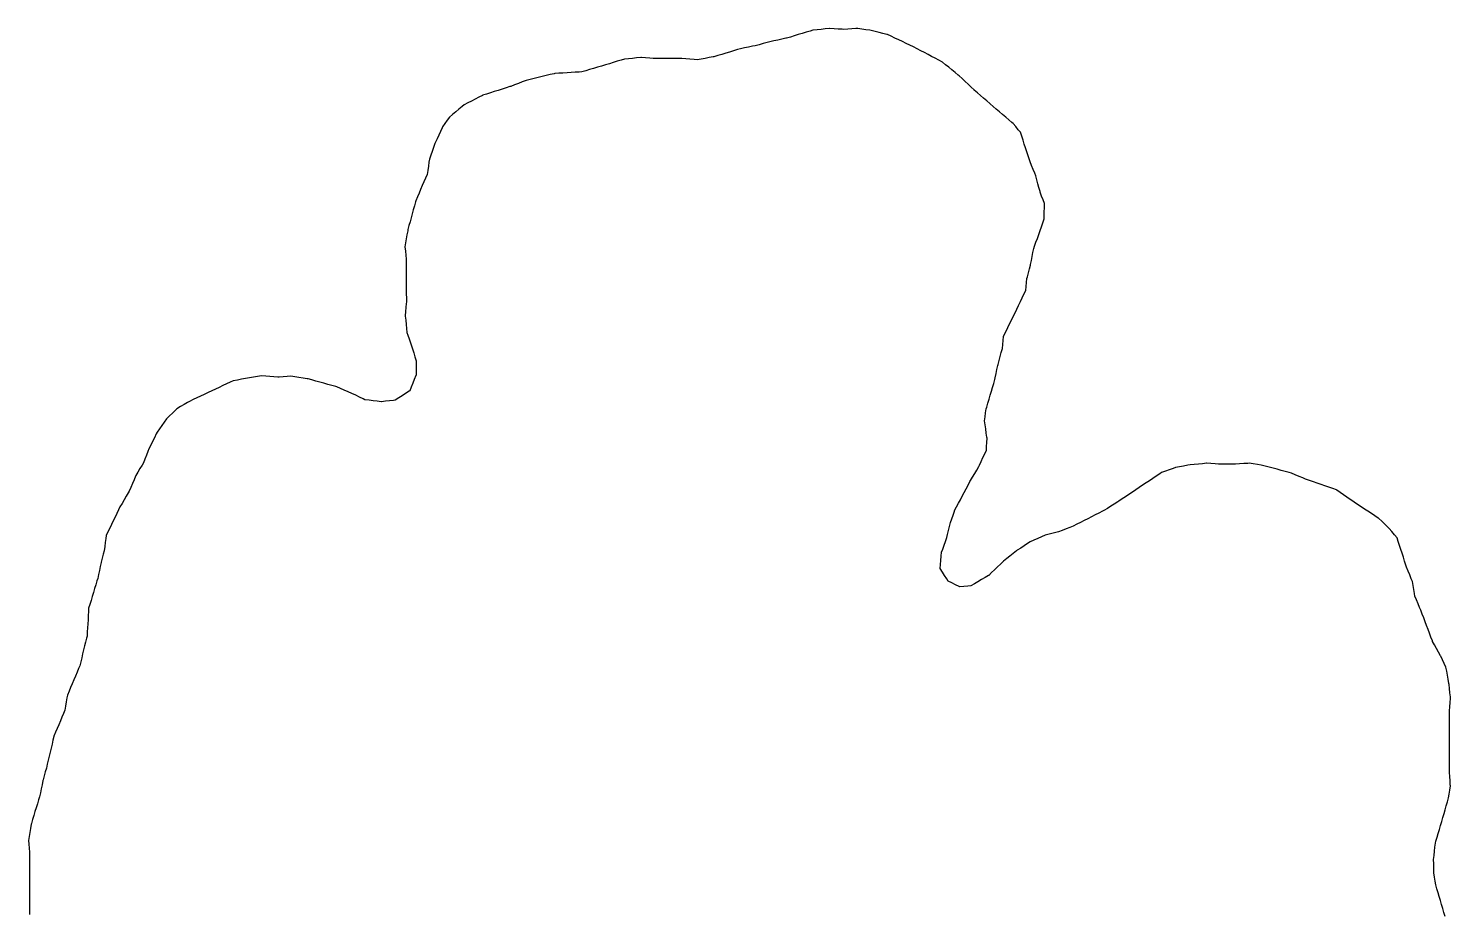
# Model space of a CAD drawing. Header units: millimetres. Extents: x 0 to 3094, y 578 to 2491.
# Drawn here: x 1495.3 to 1841.6, y 1061.7 to 1277.2 of the extents above; entities that cross this region are included whole.
import ezdxf

# ---------------------------------------------------------------- set-up
doc = ezdxf.new("R2010")
doc.units = ezdxf.units.MM
doc.layers.add('ALL_ISLANDS', color=7, linetype='Continuous')
doc.layers.add('OUTLINE_ISLAND_07', color=7, linetype='Continuous')

msp = doc.modelspace()

# ---------------------------------------------------------------- linework, layer by layer
at = {"layer": 'ALL_ISLANDS'}
msp.add_lwpolyline([(1840.2134, 1061.034), (1839.9286, 1061.9925), (1839.6437, 1062.9511), (1839.3588, 1063.9096), (1839.0739, 1064.8682), (1838.789, 1065.8268), (1838.5042, 1066.7853), (1838.2193, 1067.7439), (1837.9344, 1068.7025), (1837.8018, 1069.6088), (1837.6571, 1070.5982), (1837.5123, 1071.5877), (1837.5056, 1071.8572), (1837.4808, 1072.8569), (1837.4559, 1073.8566), (1837.431, 1074.8563), (1837.433, 1074.8745), (1837.5387, 1075.8689), (1837.6444, 1076.8633), (1837.7502, 1077.8577), (1837.8559, 1078.8521), (1837.9918, 1079.3167), (1838.2726, 1080.2764), (1838.5534, 1081.2362), (1838.8342, 1082.196), (1839.115, 1083.1558), (1839.3958, 1084.1155), (1839.6766, 1085.0753), (1839.9574, 1086.0351), (1840.2381, 1086.9948), (1840.5189, 1087.9546), (1840.7997, 1088.9144), (1841.0805, 1089.8741), (1841.2139, 1090.7885), (1841.3583, 1091.778), (1841.5027, 1092.7675), (1841.487, 1093.0527), (1841.4321, 1094.0512), (1841.3772, 1095.0497), (1841.3223, 1096.0482), (1841.3221, 1096.0932), (1841.3186, 1097.0931), (1841.3152, 1098.0931), (1841.3117, 1099.0931), (1841.3082, 1100.0931), (1841.3047, 1101.0931), (1841.3012, 1102.0931), (1841.2978, 1103.0931), (1841.2943, 1104.0931), (1841.2908, 1105.0931), (1841.2873, 1106.0931), (1841.2838, 1107.0931), (1841.2803, 1108.0931), (1841.2769, 1109.0931), (1841.2734, 1110.0931), (1841.2699, 1111.0931), (1841.3625, 1112.0706), (1841.4569, 1113.0661), (1841.5512, 1114.0617), (1841.5054, 1114.4798), (1841.3966, 1115.4739), (1841.2877, 1116.468), (1841.1789, 1117.462), (1841.128, 1117.7496), (1840.9537, 1118.7343), (1840.7794, 1119.7189), (1840.6051, 1120.7036), (1840.4308, 1121.6883), (1840.0033, 1122.587), (1839.5737, 1123.49), (1839.144, 1124.393), (1839.1036, 1124.4661), (1838.6194, 1125.3411), (1838.1353, 1126.2161), (1837.6512, 1127.0911), (1837.1671, 1127.9661), (1837.1295, 1128.0659), (1836.777, 1129.0017), (1836.4245, 1129.9375), (1836.072, 1130.8734), (1835.7195, 1131.8092), (1835.367, 1132.745), (1835.0145, 1133.6808), (1834.6619, 1134.6166), (1834.3094, 1135.5524), (1834.0227, 1136.2268), (1833.6315, 1137.147), (1833.2402, 1138.0673), (1832.8489, 1138.9876), (1832.745, 1139.607), (1832.5795, 1140.5932), (1832.414, 1141.5794), (1832.2485, 1142.5657), (1831.982, 1143.2178), (1831.6037, 1144.1434), (1831.2254, 1145.0691), (1830.8471, 1145.9948), (1830.6696, 1146.546), (1830.3632, 1147.4978), (1830.0567, 1148.4497), (1829.7502, 1149.4016), (1829.4437, 1150.3535), (1829.1372, 1151.3053), (1828.8307, 1152.2572), (1828.5242, 1153.2091), (1827.9173, 1153.9201), (1827.2681, 1154.6807), (1826.6189, 1155.4413), (1826.2295, 1155.8162), (1825.5092, 1156.5099), (1824.7889, 1157.2035), (1824.0685, 1157.8972), (1823.9332, 1157.9866), (1823.0988, 1158.5378), (1822.2644, 1159.089), (1821.4301, 1159.6403), (1820.5957, 1160.1915), (1819.7613, 1160.7427), (1818.927, 1161.2939), (1818.0926, 1161.8451), (1817.2582, 1162.3963), (1817.1068, 1162.5032), (1816.2897, 1163.0797), (1815.4727, 1163.6563), (1814.6556, 1164.2328), (1813.8385, 1164.8093), (1813.8042, 1164.8213), (1812.8601, 1165.1511), (1811.9161, 1165.4808), (1810.972, 1165.8106), (1810.0279, 1166.1403), (1809.0839, 1166.4701), (1808.1398, 1166.7998), (1807.1957, 1167.1296), (1806.2517, 1167.4594), (1805.5798, 1167.7437), (1804.6589, 1168.1335), (1803.7379, 1168.5232), (1802.817, 1168.913), (1802.2162, 1169.0749), (1801.2506, 1169.3351), (1800.2851, 1169.5953), (1799.3195, 1169.8555), (1798.354, 1170.1157), (1797.3884, 1170.3759), (1796.4229, 1170.6361), (1795.4573, 1170.8963), (1794.5115, 1171.0329), (1793.5218, 1171.1758), (1792.532, 1171.3186), (1792.1843, 1171.2984), (1791.1859, 1171.2403), (1790.1876, 1171.1822), (1789.1893, 1171.1241), (1789.0202, 1171.1222), (1788.0203, 1171.1111), (1787.0204, 1171.1001), (1786.0204, 1171.089), (1785.0205, 1171.0779), (1784.2118, 1171.1506), (1783.2158, 1171.2401), (1782.2198, 1171.3296), (1782.1385, 1171.3218), (1781.143, 1171.2273), (1780.1475, 1171.1328), (1779.152, 1171.0383), (1778.1564, 1170.9438), (1777.5468, 1170.8334), (1776.5628, 1170.655), (1775.5788, 1170.4767), (1774.5949, 1170.2984), (1773.9839, 1170.0765), (1773.044, 1169.7351), (1772.1041, 1169.3938), (1771.1641, 1169.0524), (1770.7231, 1168.757), (1769.8923, 1168.2005), (1769.0614, 1167.6441), (1768.2305, 1167.0876), (1767.3997, 1166.5311), (1766.5688, 1165.9746), (1765.7379, 1165.4181), (1764.9071, 1164.8617), (1764.0762, 1164.3052), (1763.2454, 1163.7487), (1762.4145, 1163.1922), (1761.5836, 1162.6357), (1760.7528, 1162.0793), (1760.5292, 1161.9392), (1759.6818, 1161.4082), (1758.8344, 1160.8773), (1757.9869, 1160.3464), (1757.1395, 1159.8154), (1756.8012, 1159.6433), (1755.91, 1159.1899), (1755.0187, 1158.7364), (1754.1274, 1158.2829), (1753.2361, 1157.8295), (1752.3448, 1157.376), (1751.4536, 1156.9226), (1750.5623, 1156.4691), (1749.671, 1156.0157), (1748.855, 1155.7016), (1747.9217, 1155.3424), (1746.9885, 1154.9832), (1746.0552, 1154.624), (1745.107, 1154.3973), (1744.1344, 1154.1648), (1743.1618, 1153.9323), (1742.8651, 1153.802), (1741.9494, 1153.4001), (1741.0338, 1152.9982), (1740.1181, 1152.5963), (1739.2024, 1152.1943), (1738.5712, 1151.7822), (1737.7339, 1151.2354), (1736.8966, 1150.6887), (1736.0593, 1150.1419), (1735.8455, 1149.9738), (1735.0595, 1149.3556), (1734.2735, 1148.7374), (1733.4875, 1148.1192), (1732.7014, 1147.501), (1732.695, 1147.4948), (1731.9741, 1146.8018), (1731.2532, 1146.1087), (1730.5323, 1145.4157), (1729.8114, 1144.7227), (1729.0905, 1144.0296), (1729.0601, 1144.0117), (1728.1984, 1143.5043), (1727.3366, 1142.9969), (1726.4749, 1142.4895), (1725.6132, 1141.9821), (1724.7515, 1141.4748), (1724.0089, 1141.4131), (1723.0123, 1141.3303), (1722.0158, 1141.2475), (1721.8784, 1141.3167), (1720.9854, 1141.7666), (1720.0923, 1142.2166), (1719.1992, 1142.6665), (1718.8954, 1143.1561), (1718.3681, 1144.0059), (1717.8409, 1144.8556), (1717.3136, 1145.7053), (1717.3915, 1146.6936), (1717.4701, 1147.6905), (1717.5486, 1148.6874), (1717.6272, 1149.6843), (1717.8903, 1150.4099), (1718.2312, 1151.35), (1718.5721, 1152.2901), (1718.913, 1153.2302), (1719.0981, 1153.9856), (1719.3362, 1154.9569), (1719.5742, 1155.9281), (1719.8122, 1156.8994), (1720.1053, 1157.783), (1720.4201, 1158.7322), (1720.735, 1159.6813), (1720.8019, 1159.8087), (1721.2669, 1160.694), (1721.732, 1161.5793), (1722.197, 1162.4646), (1722.6621, 1163.3499), (1723.1271, 1164.2351), (1723.5922, 1165.1204), (1724.0572, 1166.0057), (1724.5223, 1166.891), (1724.6554, 1167.1112), (1725.1726, 1167.967), (1725.6898, 1168.8229), (1726.207, 1169.6788), (1726.7242, 1170.5346), (1726.8756, 1170.8696), (1727.2875, 1171.7809), (1727.6993, 1172.6921), (1728.1112, 1173.6034), (1728.523, 1174.5146), (1728.5749, 1175.4159), (1728.6323, 1176.4143), (1728.6897, 1177.4126), (1728.6484, 1177.6905), (1728.5015, 1178.6797), (1728.3545, 1179.6688), (1728.2076, 1180.658), (1728.0607, 1181.6471), (1728.1997, 1182.6264), (1728.3403, 1183.6165), (1728.4809, 1184.6065), (1728.5992, 1185.0049), (1728.8837, 1185.9636), (1729.1683, 1186.9222), (1729.4528, 1187.8809), (1729.7374, 1188.8396), (1730.0219, 1189.7982), (1730.3064, 1190.7569), (1730.591, 1191.7155), (1730.6817, 1192.1595), (1730.8818, 1193.1393), (1731.0819, 1194.119), (1731.282, 1195.0988), (1731.3656, 1195.4054), (1731.6287, 1196.3702), (1731.8918, 1197.3349), (1732.155, 1198.2997), (1732.4181, 1199.2645), (1732.5114, 1200.2288), (1732.6077, 1201.2242), (1732.704, 1202.2195), (1732.8765, 1202.5747), (1733.3135, 1203.4742), (1733.7505, 1204.3736), (1734.1874, 1205.2731), (1734.6244, 1206.1726), (1735.0613, 1207.0721), (1735.4983, 1207.9716), (1735.9352, 1208.8711), (1736.3722, 1209.7705), (1736.8091, 1210.67), (1737.2461, 1211.5695), (1737.6831, 1212.469), (1738.12, 1213.3685), (1738.2148, 1214.3244), (1738.3134, 1215.3196), (1738.4121, 1216.3147), (1738.5071, 1216.683), (1738.7569, 1217.6513), (1739.0067, 1218.6196), (1739.2565, 1219.5879), (1739.2766, 1219.6868), (1739.4763, 1220.6667), (1739.6761, 1221.6465), (1739.8758, 1222.6264), (1740.0755, 1223.6062), (1740.2775, 1224.1845), (1740.6073, 1225.1286), (1740.9371, 1226.0726), (1741.2668, 1227.0167), (1741.5966, 1227.9608), (1741.9264, 1228.9048), (1742.2562, 1229.8489), (1742.5859, 1230.7929), (1742.6028, 1231.5305), (1742.6257, 1232.5302), (1742.6486, 1233.5299), (1742.6715, 1234.5297), (1742.3325, 1235.4297), (1741.9801, 1236.3655), (1741.6276, 1237.3014), (1741.5889, 1237.448), (1741.3341, 1238.415), (1741.0792, 1239.382), (1740.8244, 1240.349), (1740.5695, 1241.316), (1740.3076, 1241.9467), (1739.924, 1242.8702), (1739.5404, 1243.7937), (1739.1568, 1244.7172), (1738.9935, 1245.2229), (1738.6863, 1246.1745), (1738.379, 1247.1261), (1738.0717, 1248.0778), (1737.7645, 1249.0294), (1737.4572, 1249.981), (1737.15, 1250.9326), (1736.8427, 1251.8843), (1736.3041, 1252.5288), (1735.6628, 1253.2961), (1735.0216, 1254.0634), (1734.7492, 1254.2956), (1733.9883, 1254.9445), (1733.2274, 1255.5933), (1732.4664, 1256.2421), (1731.7055, 1256.891), (1730.9445, 1257.5398), (1730.1836, 1258.1886), (1729.4227, 1258.8374), (1729.354, 1258.897), (1728.5984, 1259.5521), (1727.8428, 1260.2071), (1727.0873, 1260.8622), (1726.3317, 1261.5173), (1725.5761, 1262.1723), (1725.5307, 1262.215), (1724.8013, 1262.8992), (1724.072, 1263.5834), (1723.3427, 1264.2675), (1722.6134, 1264.9517), (1721.884, 1265.6359), (1721.6879, 1265.798), (1720.9172, 1266.4352), (1720.1465, 1267.0724), (1719.3758, 1267.7096), (1718.605, 1268.3468), (1717.8343, 1268.9839), (1716.9732, 1269.4358), (1716.0877, 1269.9004), (1715.2022, 1270.365), (1714.3167, 1270.8297), (1713.4312, 1271.2943), (1712.5457, 1271.7589), (1711.6602, 1272.2236), (1710.7747, 1272.6882), (1709.8885, 1273.1103), (1708.9856, 1273.5403), (1708.0828, 1273.9704), (1707.18, 1274.4004), (1706.2772, 1274.8304), (1705.3744, 1275.2604), (1704.4716, 1275.6904), (1704.3262, 1275.7256), (1703.3541, 1275.9604), (1702.3821, 1276.1952), (1701.41, 1276.43), (1700.438, 1276.6648), (1700.1764, 1276.728), (1699.1864, 1276.8694), (1698.1965, 1277.0108), (1697.2065, 1277.1523), (1696.7706, 1277.1249), (1695.7726, 1277.0623), (1694.7745, 1276.9997), (1693.7765, 1276.9371), (1693.4334, 1276.9612), (1692.4359, 1277.0316), (1691.4384, 1277.1019), (1690.4409, 1277.1722), (1690.2902, 1277.1569), (1689.2953, 1277.0559), (1688.3004, 1276.9548), (1687.3056, 1276.8538), (1686.3107, 1276.7527), (1685.5879, 1276.534), (1684.6308, 1276.2444), (1683.6736, 1275.9548), (1682.7165, 1275.6652), (1681.7594, 1275.3756), (1680.8022, 1275.086), (1679.8451, 1274.7964), (1679.7179, 1274.7694), (1678.7397, 1274.5621), (1677.7614, 1274.3548), (1676.7831, 1274.1476), (1675.8048, 1273.9403), (1675.1565, 1273.759), (1674.1935, 1273.4898), (1673.2304, 1273.2205), (1672.2673, 1272.9512), (1671.6017, 1272.8197), (1670.6207, 1272.6258), (1669.6396, 1272.4319), (1668.6586, 1272.238), (1667.9249, 1272.0134), (1666.9687, 1271.7208), (1666.0125, 1271.4282), (1665.0562, 1271.1355), (1664.1, 1270.8429), (1663.1438, 1270.5503), (1662.1876, 1270.2577), (1662.0388, 1270.2319), (1661.0535, 1270.061), (1660.0682, 1269.8902), (1659.0829, 1269.7194), (1658.0976, 1269.5485), (1657.3527, 1269.6062), (1656.3557, 1269.6835), (1655.3587, 1269.7608), (1654.3617, 1269.8381), (1653.4025, 1269.8385), (1652.4025, 1269.8389), (1651.4025, 1269.8394), (1650.4025, 1269.8398), (1649.4025, 1269.8403), (1648.4025, 1269.8407), (1647.4025, 1269.8412), (1646.5422, 1269.9201), (1645.5464, 1270.0114), (1644.5506, 1270.1028), (1644.3665, 1270.0846), (1643.3713, 1269.9861), (1642.3762, 1269.8876), (1641.3811, 1269.7891), (1640.3859, 1269.6906), (1639.5955, 1269.4548), (1638.6372, 1269.1689), (1637.6789, 1268.8831), (1636.7207, 1268.5972), (1635.7624, 1268.3113), (1634.8041, 1268.0255), (1633.8458, 1267.7396), (1632.8876, 1267.4538), (1631.9293, 1267.1679), (1630.971, 1266.8821), (1630.0128, 1266.5962), (1629.4136, 1266.5599), (1628.4155, 1266.4995), (1627.4173, 1266.4391), (1626.4191, 1266.3787), (1625.4209, 1266.3182), (1624.4228, 1266.2578), (1623.4246, 1266.1974), (1623.2799, 1266.1626), (1622.3076, 1265.929), (1621.3353, 1265.6954), (1620.3629, 1265.4618), (1619.3906, 1265.2282), (1618.4183, 1264.9946), (1617.4459, 1264.761), (1616.4736, 1264.5274), (1616.4554, 1264.5203), (1615.5232, 1264.1581), (1614.5911, 1263.796), (1613.659, 1263.4338), (1612.7269, 1263.0717), (1612.5242, 1263.0075), (1611.5709, 1262.7053), (1610.6177, 1262.4032), (1609.6644, 1262.101), (1608.7111, 1261.7989), (1607.7579, 1261.4967), (1606.8046, 1261.1946), (1605.8513, 1260.8925), (1605.814, 1260.8731), (1604.9259, 1260.4133), (1604.0379, 1259.9535), (1603.1499, 1259.4937), (1602.2619, 1259.0339), (1601.3738, 1258.5742), (1600.8615, 1258.1526), (1600.0893, 1257.5172), (1599.3171, 1256.8818), (1598.545, 1256.2464), (1597.7728, 1255.611), (1597.2547, 1254.8435), (1596.6952, 1254.0147), (1596.1357, 1253.1859), (1596.0417, 1252.9855), (1595.6169, 1252.0801), (1595.1922, 1251.1748), (1594.7674, 1250.2695), (1594.3427, 1249.3642), (1594.2619, 1249.137), (1593.927, 1248.1947), (1593.592, 1247.2525), (1593.257, 1246.3103), (1592.9221, 1245.368), (1592.8042, 1244.6086), (1592.6508, 1243.6205), (1592.4974, 1242.6323), (1592.3441, 1241.6441), (1591.9594, 1240.7448), (1591.5661, 1239.8254), (1591.1728, 1238.906), (1590.7795, 1237.9866), (1590.3862, 1237.0671), (1589.993, 1236.1477), (1589.5997, 1235.2283), (1589.5247, 1234.9568), (1589.2586, 1233.9929), (1588.9924, 1233.0289), (1588.7263, 1232.065), (1588.4601, 1231.1011), (1588.194, 1230.1371), (1587.9278, 1229.1732), (1587.6617, 1228.2093), (1587.6165, 1227.9351), (1587.4539, 1226.9484), (1587.2913, 1225.9617), (1587.1286, 1224.975), (1586.966, 1223.9883), (1587.0605, 1222.9953), (1587.1551, 1221.9998), (1587.2498, 1221.0042), (1587.2519, 1220.5524), (1587.2565, 1219.5524), (1587.2612, 1218.5524), (1587.2658, 1217.5525), (1587.2705, 1216.5525), (1587.2752, 1215.5525), (1587.2798, 1214.5525), (1587.2845, 1213.5525), (1587.2892, 1212.5525), (1587.2938, 1211.5525), (1587.2985, 1210.5525), (1587.2729, 1210.2295), (1587.194, 1209.2327), (1587.115, 1208.2358), (1587.0361, 1207.2389), (1587.0466, 1207.1319), (1587.1442, 1206.1367), (1587.2419, 1205.1415), (1587.3395, 1204.1462), (1587.4372, 1203.151), (1587.6621, 1202.5207), (1587.9982, 1201.5788), (1588.3343, 1200.637), (1588.6704, 1199.6952), (1588.8319, 1199.1438), (1589.1131, 1198.1841), (1589.3942, 1197.2244), (1589.6754, 1196.2648), (1589.6729, 1195.7833), (1589.6678, 1194.7833), (1589.6627, 1193.7833), (1589.6576, 1192.7833), (1589.6124, 1192.6715), (1589.2371, 1191.7446), (1588.8618, 1190.8177), (1588.4866, 1189.8908), (1588.1113, 1188.9639), (1587.9561, 1188.8629), (1587.1178, 1188.3176), (1586.2796, 1187.7723), (1585.4414, 1187.2269), (1584.6032, 1186.6816), (1584.1938, 1186.6357), (1583.2, 1186.5242), (1582.2063, 1186.4128), (1581.2125, 1186.3013), (1581.1844, 1186.3048), (1580.1921, 1186.4293), (1579.1999, 1186.5537), (1578.2077, 1186.6782), (1577.2155, 1186.8026), (1576.7636, 1187.0171), (1575.8603, 1187.446), (1574.9569, 1187.8748), (1574.0535, 1188.3037), (1574.0108, 1188.3224), (1573.0947, 1188.7233), (1572.1785, 1189.1242), (1571.2624, 1189.5251), (1570.3463, 1189.926), (1570.0994, 1189.9945), (1569.1358, 1190.2618), (1568.1722, 1190.5291), (1567.2086, 1190.7964), (1566.2449, 1191.0637), (1565.2813, 1191.331), (1564.3177, 1191.5983), (1563.3541, 1191.8656), (1563.1292, 1191.903), (1562.1427, 1192.067), (1561.1563, 1192.231), (1560.1698, 1192.395), (1559.1834, 1192.5591), (1558.2886, 1192.4803), (1557.2925, 1192.3927), (1556.2963, 1192.305), (1556.0405, 1192.3212), (1555.0425, 1192.3846), (1554.0445, 1192.4479), (1553.0465, 1192.5112), (1552.0485, 1192.5745), (1551.0821, 1192.414), (1550.0956, 1192.2503), (1549.1091, 1192.0865), (1548.1226, 1191.9227), (1547.1361, 1191.759), (1546.1496, 1191.5952), (1545.1631, 1191.4314), (1544.4324, 1191.0868), (1543.5279, 1190.6603), (1542.6234, 1190.2337), (1541.719, 1189.8072), (1540.8145, 1189.3806), (1539.9101, 1188.954), (1539.0056, 1188.5275), (1538.1011, 1188.1009), (1537.1967, 1187.6744), (1536.2922, 1187.2478), (1535.3877, 1186.8213), (1534.4833, 1186.3947), (1534.03, 1186.1255), (1533.1702, 1185.6149), (1532.3103, 1185.1044), (1531.4505, 1184.5938), (1531.078, 1184.2406), (1530.3523, 1183.5525), (1529.6266, 1182.8645), (1528.9009, 1182.1765), (1528.8998, 1182.1748), (1528.33, 1181.353), (1527.7603, 1180.5311), (1527.1906, 1179.7093), (1526.6209, 1178.8874), (1526.403, 1178.4511), (1525.9562, 1177.5564), (1525.5094, 1176.6618), (1525.0626, 1175.7672), (1524.6159, 1174.8725), (1524.3623, 1174.2212), (1523.9995, 1173.2893), (1523.6367, 1172.3575), (1523.2738, 1171.4256), (1522.9531, 1170.8896), (1522.4397, 1170.0314), (1521.9263, 1169.1733), (1521.4128, 1168.3152), (1521.3716, 1168.2169), (1520.9845, 1167.2948), (1520.5975, 1166.3728), (1520.2104, 1165.4507), (1519.8233, 1164.5287), (1519.5938, 1164.1422), (1519.0831, 1163.2824), (1518.5724, 1162.4226), (1518.0617, 1161.5628), (1517.551, 1160.7031), (1517.2238, 1160.0208), (1516.7914, 1159.1191), (1516.359, 1158.2175), (1515.9266, 1157.3158), (1515.4941, 1156.4141), (1515.0617, 1155.5125), (1514.6293, 1154.6108), (1514.1968, 1153.7091), (1514.1116, 1153.0137), (1513.9899, 1152.0212), (1513.8683, 1151.0286), (1513.7466, 1150.036), (1513.5106, 1149.1936), (1513.2408, 1148.2307), (1512.971, 1147.2678), (1512.9541, 1147.1868), (1512.7501, 1146.2078), (1512.546, 1145.2289), (1512.342, 1144.2499), (1512.1379, 1143.2709), (1511.9701, 1142.7186), (1511.6793, 1141.7618), (1511.3885, 1140.805), (1511.0977, 1139.8482), (1510.8069, 1138.8914), (1510.5162, 1137.9346), (1510.2254, 1136.9778), (1509.9346, 1136.021), (1509.892, 1135.2507), (1509.8367, 1134.2522), (1509.7815, 1133.2537), (1509.7262, 1132.2553), (1509.671, 1131.2568), (1509.6157, 1130.2583), (1509.5605, 1129.2599), (1509.4433, 1128.787), (1509.2027, 1127.8164), (1508.962, 1126.8458), (1508.7214, 1125.8752), (1508.4808, 1124.9045), (1508.2401, 1123.9339), (1507.9995, 1122.9633), (1507.7589, 1121.9927), (1507.4905, 1121.3555), (1507.1023, 1120.434), (1506.7141, 1119.5124), (1506.3259, 1118.5908), (1505.9377, 1117.6692), (1505.5496, 1116.7477), (1505.1614, 1115.8261), (1504.7732, 1114.9045), (1504.6592, 1114.2024), (1504.4989, 1113.2153), (1504.3386, 1112.2282), (1504.1784, 1111.2412), (1503.8396, 1110.4417), (1503.4494, 1109.521), (1503.0592, 1108.6002), (1502.669, 1107.6795), (1502.2789, 1106.7587), (1501.8887, 1105.838), (1501.4985, 1104.9173), (1501.4835, 1104.8539), (1501.2528, 1103.8809), (1501.0221, 1102.9078), (1500.7915, 1101.9348), (1500.5608, 1100.9618), (1500.3301, 1099.9887), (1500.0995, 1099.0157), (1499.8688, 1098.0427), (1499.6381, 1097.0697), (1499.3833, 1096.175), (1499.1094, 1095.2132), (1498.8355, 1094.2514), (1498.7965, 1094.0634), (1498.5933, 1093.0842), (1498.3901, 1092.1051), (1498.187, 1091.1259), (1497.9838, 1090.1468), (1497.7504, 1089.3858), (1497.4572, 1088.4297), (1497.1639, 1087.4737), (1496.8707, 1086.5177), (1496.5775, 1085.5616), (1496.2843, 1084.6056), (1495.991, 1083.6495), (1495.9558, 1083.4445), (1495.7865, 1082.4589), (1495.6171, 1081.4734), (1495.4477, 1080.4878), (1495.2784, 1079.5023), (1495.3515, 1078.6446), (1495.4365, 1077.6482), (1495.5214, 1076.6518), (1495.5219, 1076.4689), (1495.5242, 1075.4689), (1495.5266, 1074.4689), (1495.529, 1073.4689), (1495.5314, 1072.4689), (1495.5338, 1071.4689), (1495.5362, 1070.4689), (1495.5386, 1069.4689), (1495.541, 1068.4689), (1495.5434, 1067.4689), (1495.5458, 1066.4689), (1495.5481, 1065.4689), (1495.5505, 1064.4689), (1495.5529, 1063.4689), (1495.5553, 1062.4689), (1495.5577, 1061.4689)], dxfattribs=at)
at = {"layer": 'OUTLINE_ISLAND_07'}
msp.add_lwpolyline([(1840.2134, 1061.034), (1839.9286, 1061.9925), (1839.6437, 1062.9511), (1839.3588, 1063.9096), (1839.0739, 1064.8682), (1838.789, 1065.8268), (1838.5042, 1066.7853), (1838.2193, 1067.7439), (1837.9344, 1068.7025), (1837.8018, 1069.6088), (1837.6571, 1070.5982), (1837.5123, 1071.5877), (1837.5056, 1071.8572), (1837.4808, 1072.8569), (1837.4559, 1073.8566), (1837.431, 1074.8563), (1837.433, 1074.8745), (1837.5387, 1075.8689), (1837.6444, 1076.8633), (1837.7502, 1077.8577), (1837.8559, 1078.8521), (1837.9918, 1079.3167), (1838.2726, 1080.2764), (1838.5534, 1081.2362), (1838.8342, 1082.196), (1839.115, 1083.1558), (1839.3958, 1084.1155), (1839.6766, 1085.0753), (1839.9574, 1086.0351), (1840.2381, 1086.9948), (1840.5189, 1087.9546), (1840.7997, 1088.9144), (1841.0805, 1089.8741), (1841.2139, 1090.7885), (1841.3583, 1091.778), (1841.5027, 1092.7675), (1841.487, 1093.0527), (1841.4321, 1094.0512), (1841.3772, 1095.0497), (1841.3223, 1096.0482), (1841.3221, 1096.0932), (1841.3186, 1097.0931), (1841.3152, 1098.0931), (1841.3117, 1099.0931), (1841.3082, 1100.0931), (1841.3047, 1101.0931), (1841.3012, 1102.0931), (1841.2978, 1103.0931), (1841.2943, 1104.0931), (1841.2908, 1105.0931), (1841.2873, 1106.0931), (1841.2838, 1107.0931), (1841.2803, 1108.0931), (1841.2769, 1109.0931), (1841.2734, 1110.0931), (1841.2699, 1111.0931), (1841.3625, 1112.0706), (1841.4569, 1113.0661), (1841.5512, 1114.0617), (1841.5054, 1114.4798), (1841.3966, 1115.4739), (1841.2877, 1116.468), (1841.1789, 1117.462), (1841.128, 1117.7496), (1840.9537, 1118.7343), (1840.7794, 1119.7189), (1840.6051, 1120.7036), (1840.4308, 1121.6883), (1840.0033, 1122.587), (1839.5737, 1123.49), (1839.144, 1124.393), (1839.1036, 1124.4661), (1838.6194, 1125.3411), (1838.1353, 1126.2161), (1837.6512, 1127.0911), (1837.1671, 1127.9661), (1837.1295, 1128.0659), (1836.777, 1129.0017), (1836.4245, 1129.9375), (1836.072, 1130.8734), (1835.7195, 1131.8092), (1835.367, 1132.745), (1835.0145, 1133.6808), (1834.6619, 1134.6166), (1834.3094, 1135.5524), (1834.0227, 1136.2268), (1833.6315, 1137.147), (1833.2402, 1138.0673), (1832.8489, 1138.9876), (1832.745, 1139.607), (1832.5795, 1140.5932), (1832.414, 1141.5794), (1832.2485, 1142.5657), (1831.982, 1143.2178), (1831.6037, 1144.1434), (1831.2254, 1145.0691), (1830.8471, 1145.9948), (1830.6696, 1146.546), (1830.3632, 1147.4978), (1830.0567, 1148.4497), (1829.7502, 1149.4016), (1829.4437, 1150.3535), (1829.1372, 1151.3053), (1828.8307, 1152.2572), (1828.5242, 1153.2091), (1827.9173, 1153.9201), (1827.2681, 1154.6807), (1826.6189, 1155.4413), (1826.2295, 1155.8162), (1825.5092, 1156.5099), (1824.7889, 1157.2035), (1824.0685, 1157.8972), (1823.9332, 1157.9866), (1823.0988, 1158.5378), (1822.2644, 1159.089), (1821.4301, 1159.6403), (1820.5957, 1160.1915), (1819.7613, 1160.7427), (1818.927, 1161.2939), (1818.0926, 1161.8451), (1817.2582, 1162.3963), (1817.1068, 1162.5032), (1816.2897, 1163.0797), (1815.4727, 1163.6563), (1814.6556, 1164.2328), (1813.8385, 1164.8093), (1813.8042, 1164.8213), (1812.8601, 1165.1511), (1811.9161, 1165.4808), (1810.972, 1165.8106), (1810.0279, 1166.1403), (1809.0839, 1166.4701), (1808.1398, 1166.7998), (1807.1957, 1167.1296), (1806.2517, 1167.4594), (1805.5798, 1167.7437), (1804.6589, 1168.1335), (1803.7379, 1168.5232), (1802.817, 1168.913), (1802.2162, 1169.0749), (1801.2506, 1169.3351), (1800.2851, 1169.5953), (1799.3195, 1169.8555), (1798.354, 1170.1157), (1797.3884, 1170.3759), (1796.4229, 1170.6361), (1795.4573, 1170.8963), (1794.5115, 1171.0329), (1793.5218, 1171.1758), (1792.532, 1171.3186), (1792.1843, 1171.2984), (1791.1859, 1171.2403), (1790.1876, 1171.1822), (1789.1893, 1171.1241), (1789.0202, 1171.1222), (1788.0203, 1171.1111), (1787.0204, 1171.1001), (1786.0204, 1171.089), (1785.0205, 1171.0779), (1784.2118, 1171.1506), (1783.2158, 1171.2401), (1782.2198, 1171.3296), (1782.1385, 1171.3218), (1781.143, 1171.2273), (1780.1475, 1171.1328), (1779.152, 1171.0383), (1778.1564, 1170.9438), (1777.5468, 1170.8334), (1776.5628, 1170.655), (1775.5788, 1170.4767), (1774.5949, 1170.2984), (1773.9839, 1170.0765), (1773.044, 1169.7351), (1772.1041, 1169.3938), (1771.1641, 1169.0524), (1770.7231, 1168.757), (1769.8923, 1168.2005), (1769.0614, 1167.6441), (1768.2305, 1167.0876), (1767.3997, 1166.5311), (1766.5688, 1165.9746), (1765.7379, 1165.4181), (1764.9071, 1164.8617), (1764.0762, 1164.3052), (1763.2454, 1163.7487), (1762.4145, 1163.1922), (1761.5836, 1162.6357), (1760.7528, 1162.0793), (1760.5292, 1161.9392), (1759.6818, 1161.4082), (1758.8344, 1160.8773), (1757.9869, 1160.3464), (1757.1395, 1159.8154), (1756.8012, 1159.6433), (1755.91, 1159.1899), (1755.0187, 1158.7364), (1754.1274, 1158.2829), (1753.2361, 1157.8295), (1752.3448, 1157.376), (1751.4536, 1156.9226), (1750.5623, 1156.4691), (1749.671, 1156.0157), (1748.855, 1155.7016), (1747.9217, 1155.3424), (1746.9885, 1154.9832), (1746.0552, 1154.624), (1745.107, 1154.3973), (1744.1344, 1154.1648), (1743.1618, 1153.9323), (1742.8651, 1153.802), (1741.9494, 1153.4001), (1741.0338, 1152.9982), (1740.1181, 1152.5963), (1739.2024, 1152.1943), (1738.5712, 1151.7822), (1737.7339, 1151.2354), (1736.8966, 1150.6887), (1736.0593, 1150.1419), (1735.8455, 1149.9738), (1735.0595, 1149.3556), (1734.2735, 1148.7374), (1733.4875, 1148.1192), (1732.7014, 1147.501), (1732.695, 1147.4948), (1731.9741, 1146.8018), (1731.2532, 1146.1087), (1730.5323, 1145.4157), (1729.8114, 1144.7227), (1729.0905, 1144.0296), (1729.0601, 1144.0117), (1728.1984, 1143.5043), (1727.3366, 1142.9969), (1726.4749, 1142.4895), (1725.6132, 1141.9821), (1724.7515, 1141.4748), (1724.0089, 1141.4131), (1723.0123, 1141.3303), (1722.0158, 1141.2475), (1721.8784, 1141.3167), (1720.9854, 1141.7666), (1720.0923, 1142.2166), (1719.1992, 1142.6665), (1718.8954, 1143.1561), (1718.3681, 1144.0059), (1717.8409, 1144.8556), (1717.3136, 1145.7053), (1717.3915, 1146.6936), (1717.4701, 1147.6905), (1717.5486, 1148.6874), (1717.6272, 1149.6843), (1717.8903, 1150.4099), (1718.2312, 1151.35), (1718.5721, 1152.2901), (1718.913, 1153.2302), (1719.0981, 1153.9856), (1719.3362, 1154.9569), (1719.5742, 1155.9281), (1719.8122, 1156.8994), (1720.1053, 1157.783), (1720.4201, 1158.7322), (1720.735, 1159.6813), (1720.8019, 1159.8087), (1721.2669, 1160.694), (1721.732, 1161.5793), (1722.197, 1162.4646), (1722.6621, 1163.3499), (1723.1271, 1164.2351), (1723.5922, 1165.1204), (1724.0572, 1166.0057), (1724.5223, 1166.891), (1724.6554, 1167.1112), (1725.1726, 1167.967), (1725.6898, 1168.8229), (1726.207, 1169.6788), (1726.7242, 1170.5346), (1726.8756, 1170.8696), (1727.2875, 1171.7809), (1727.6993, 1172.6921), (1728.1112, 1173.6034), (1728.523, 1174.5146), (1728.5749, 1175.4159), (1728.6323, 1176.4143), (1728.6897, 1177.4126), (1728.6484, 1177.6905), (1728.5015, 1178.6797), (1728.3545, 1179.6688), (1728.2076, 1180.658), (1728.0607, 1181.6471), (1728.1997, 1182.6264), (1728.3403, 1183.6165), (1728.4809, 1184.6065), (1728.5992, 1185.0049), (1728.8837, 1185.9636), (1729.1683, 1186.9222), (1729.4528, 1187.8809), (1729.7374, 1188.8396), (1730.0219, 1189.7982), (1730.3064, 1190.7569), (1730.591, 1191.7155), (1730.6817, 1192.1595), (1730.8818, 1193.1393), (1731.0819, 1194.119), (1731.282, 1195.0988), (1731.3656, 1195.4054), (1731.6287, 1196.3702), (1731.8918, 1197.3349), (1732.155, 1198.2997), (1732.4181, 1199.2645), (1732.5114, 1200.2288), (1732.6077, 1201.2242), (1732.704, 1202.2195), (1732.8765, 1202.5747), (1733.3135, 1203.4742), (1733.7505, 1204.3736), (1734.1874, 1205.2731), (1734.6244, 1206.1726), (1735.0613, 1207.0721), (1735.4983, 1207.9716), (1735.9352, 1208.8711), (1736.3722, 1209.7705), (1736.8091, 1210.67), (1737.2461, 1211.5695), (1737.6831, 1212.469), (1738.12, 1213.3685), (1738.2148, 1214.3244), (1738.3134, 1215.3196), (1738.4121, 1216.3147), (1738.5071, 1216.683), (1738.7569, 1217.6513), (1739.0067, 1218.6196), (1739.2565, 1219.5879), (1739.2766, 1219.6868), (1739.4763, 1220.6667), (1739.6761, 1221.6465), (1739.8758, 1222.6264), (1740.0755, 1223.6062), (1740.2775, 1224.1845), (1740.6073, 1225.1286), (1740.9371, 1226.0726), (1741.2668, 1227.0167), (1741.5966, 1227.9608), (1741.9264, 1228.9048), (1742.2562, 1229.8489), (1742.5859, 1230.7929), (1742.6028, 1231.5305), (1742.6257, 1232.5302), (1742.6486, 1233.5299), (1742.6715, 1234.5297), (1742.3325, 1235.4297), (1741.9801, 1236.3655), (1741.6276, 1237.3014), (1741.5889, 1237.448), (1741.3341, 1238.415), (1741.0792, 1239.382), (1740.8244, 1240.349), (1740.5695, 1241.316), (1740.3076, 1241.9467), (1739.924, 1242.8702), (1739.5404, 1243.7937), (1739.1568, 1244.7172), (1738.9935, 1245.2229), (1738.6863, 1246.1745), (1738.379, 1247.1261), (1738.0717, 1248.0778), (1737.7645, 1249.0294), (1737.4572, 1249.981), (1737.15, 1250.9326), (1736.8427, 1251.8843), (1736.3041, 1252.5288), (1735.6628, 1253.2961), (1735.0216, 1254.0634), (1734.7492, 1254.2956), (1733.9883, 1254.9445), (1733.2274, 1255.5933), (1732.4664, 1256.2421), (1731.7055, 1256.891), (1730.9445, 1257.5398), (1730.1836, 1258.1886), (1729.4227, 1258.8374), (1729.354, 1258.897), (1728.5984, 1259.5521), (1727.8428, 1260.2071), (1727.0873, 1260.8622), (1726.3317, 1261.5173), (1725.5761, 1262.1723), (1725.5307, 1262.215), (1724.8013, 1262.8992), (1724.072, 1263.5834), (1723.3427, 1264.2675), (1722.6134, 1264.9517), (1721.884, 1265.6359), (1721.6879, 1265.798), (1720.9172, 1266.4352), (1720.1465, 1267.0724), (1719.3758, 1267.7096), (1718.605, 1268.3468), (1717.8343, 1268.9839), (1716.9732, 1269.4358), (1716.0877, 1269.9004), (1715.2022, 1270.365), (1714.3167, 1270.8297), (1713.4312, 1271.2943), (1712.5457, 1271.7589), (1711.6602, 1272.2236), (1710.7747, 1272.6882), (1709.8885, 1273.1103), (1708.9856, 1273.5403), (1708.0828, 1273.9704), (1707.18, 1274.4004), (1706.2772, 1274.8304), (1705.3744, 1275.2604), (1704.4716, 1275.6904), (1704.3262, 1275.7256), (1703.3541, 1275.9604), (1702.3821, 1276.1952), (1701.41, 1276.43), (1700.438, 1276.6648), (1700.1764, 1276.728), (1699.1864, 1276.8694), (1698.1965, 1277.0108), (1697.2065, 1277.1523), (1696.7706, 1277.1249), (1695.7726, 1277.0623), (1694.7745, 1276.9997), (1693.7765, 1276.9371), (1693.4334, 1276.9612), (1692.4359, 1277.0316), (1691.4384, 1277.1019), (1690.4409, 1277.1722), (1690.2902, 1277.1569), (1689.2953, 1277.0559), (1688.3004, 1276.9548), (1687.3056, 1276.8538), (1686.3107, 1276.7527), (1685.5879, 1276.534), (1684.6308, 1276.2444), (1683.6736, 1275.9548), (1682.7165, 1275.6652), (1681.7594, 1275.3756), (1680.8022, 1275.086), (1679.8451, 1274.7964), (1679.7179, 1274.7694), (1678.7397, 1274.5621), (1677.7614, 1274.3548), (1676.7831, 1274.1476), (1675.8048, 1273.9403), (1675.1565, 1273.759), (1674.1935, 1273.4898), (1673.2304, 1273.2205), (1672.2673, 1272.9512), (1671.6017, 1272.8197), (1670.6207, 1272.6258), (1669.6396, 1272.4319), (1668.6586, 1272.238), (1667.9249, 1272.0134), (1666.9687, 1271.7208), (1666.0125, 1271.4282), (1665.0562, 1271.1355), (1664.1, 1270.8429), (1663.1438, 1270.5503), (1662.1876, 1270.2577), (1662.0388, 1270.2319), (1661.0535, 1270.061), (1660.0682, 1269.8902), (1659.0829, 1269.7194), (1658.0976, 1269.5485), (1657.3527, 1269.6062), (1656.3557, 1269.6835), (1655.3587, 1269.7608), (1654.3617, 1269.8381), (1653.4025, 1269.8385), (1652.4025, 1269.8389), (1651.4025, 1269.8394), (1650.4025, 1269.8398), (1649.4025, 1269.8403), (1648.4025, 1269.8407), (1647.4025, 1269.8412), (1646.5422, 1269.9201), (1645.5464, 1270.0114), (1644.5506, 1270.1028), (1644.3665, 1270.0846), (1643.3713, 1269.9861), (1642.3762, 1269.8876), (1641.3811, 1269.7891), (1640.3859, 1269.6906), (1639.5955, 1269.4548), (1638.6372, 1269.1689), (1637.6789, 1268.8831), (1636.7207, 1268.5972), (1635.7624, 1268.3113), (1634.8041, 1268.0255), (1633.8458, 1267.7396), (1632.8876, 1267.4538), (1631.9293, 1267.1679), (1630.971, 1266.8821), (1630.0128, 1266.5962), (1629.4136, 1266.5599), (1628.4155, 1266.4995), (1627.4173, 1266.4391), (1626.4191, 1266.3787), (1625.4209, 1266.3182), (1624.4228, 1266.2578), (1623.4246, 1266.1974), (1623.2799, 1266.1626), (1622.3076, 1265.929), (1621.3353, 1265.6954), (1620.3629, 1265.4618), (1619.3906, 1265.2282), (1618.4183, 1264.9946), (1617.4459, 1264.761), (1616.4736, 1264.5274), (1616.4554, 1264.5203), (1615.5232, 1264.1581), (1614.5911, 1263.796), (1613.659, 1263.4338), (1612.7269, 1263.0717), (1612.5242, 1263.0075), (1611.5709, 1262.7053), (1610.6177, 1262.4032), (1609.6644, 1262.101), (1608.7111, 1261.7989), (1607.7579, 1261.4967), (1606.8046, 1261.1946), (1605.8513, 1260.8925), (1605.814, 1260.8731), (1604.9259, 1260.4133), (1604.0379, 1259.9535), (1603.1499, 1259.4937), (1602.2619, 1259.0339), (1601.3738, 1258.5742), (1600.8615, 1258.1526), (1600.0893, 1257.5172), (1599.3171, 1256.8818), (1598.545, 1256.2464), (1597.7728, 1255.611), (1597.2547, 1254.8435), (1596.6952, 1254.0147), (1596.1357, 1253.1859), (1596.0417, 1252.9855), (1595.6169, 1252.0801), (1595.1922, 1251.1748), (1594.7674, 1250.2695), (1594.3427, 1249.3642), (1594.2619, 1249.137), (1593.927, 1248.1947), (1593.592, 1247.2525), (1593.257, 1246.3103), (1592.9221, 1245.368), (1592.8042, 1244.6086), (1592.6508, 1243.6205), (1592.4974, 1242.6323), (1592.3441, 1241.6441), (1591.9594, 1240.7448), (1591.5661, 1239.8254), (1591.1728, 1238.906), (1590.7795, 1237.9866), (1590.3862, 1237.0671), (1589.993, 1236.1477), (1589.5997, 1235.2283), (1589.5247, 1234.9568), (1589.2586, 1233.9929), (1588.9924, 1233.0289), (1588.7263, 1232.065), (1588.4601, 1231.1011), (1588.194, 1230.1371), (1587.9278, 1229.1732), (1587.6617, 1228.2093), (1587.6165, 1227.9351), (1587.4539, 1226.9484), (1587.2913, 1225.9617), (1587.1286, 1224.975), (1586.966, 1223.9883), (1587.0605, 1222.9953), (1587.1551, 1221.9998), (1587.2498, 1221.0042), (1587.2519, 1220.5524), (1587.2565, 1219.5524), (1587.2612, 1218.5524), (1587.2658, 1217.5525), (1587.2705, 1216.5525), (1587.2752, 1215.5525), (1587.2798, 1214.5525), (1587.2845, 1213.5525), (1587.2892, 1212.5525), (1587.2938, 1211.5525), (1587.2985, 1210.5525), (1587.2729, 1210.2295), (1587.194, 1209.2327), (1587.115, 1208.2358), (1587.0361, 1207.2389), (1587.0466, 1207.1319), (1587.1442, 1206.1367), (1587.2419, 1205.1415), (1587.3395, 1204.1462), (1587.4372, 1203.151), (1587.6621, 1202.5207), (1587.9982, 1201.5788), (1588.3343, 1200.637), (1588.6704, 1199.6952), (1588.8319, 1199.1438), (1589.1131, 1198.1841), (1589.3942, 1197.2244), (1589.6754, 1196.2648), (1589.6729, 1195.7833), (1589.6678, 1194.7833), (1589.6627, 1193.7833), (1589.6576, 1192.7833), (1589.6124, 1192.6715), (1589.2371, 1191.7446), (1588.8618, 1190.8177), (1588.4866, 1189.8908), (1588.1113, 1188.9639), (1587.9561, 1188.8629), (1587.1178, 1188.3176), (1586.2796, 1187.7723), (1585.4414, 1187.2269), (1584.6032, 1186.6816), (1584.1938, 1186.6357), (1583.2, 1186.5242), (1582.2063, 1186.4128), (1581.2125, 1186.3013), (1581.1844, 1186.3048), (1580.1921, 1186.4293), (1579.1999, 1186.5537), (1578.2077, 1186.6782), (1577.2155, 1186.8026), (1576.7636, 1187.0171), (1575.8603, 1187.446), (1574.9569, 1187.8748), (1574.0535, 1188.3037), (1574.0108, 1188.3224), (1573.0947, 1188.7233), (1572.1785, 1189.1242), (1571.2624, 1189.5251), (1570.3463, 1189.926), (1570.0994, 1189.9945), (1569.1358, 1190.2618), (1568.1722, 1190.5291), (1567.2086, 1190.7964), (1566.2449, 1191.0637), (1565.2813, 1191.331), (1564.3177, 1191.5983), (1563.3541, 1191.8656), (1563.1292, 1191.903), (1562.1427, 1192.067), (1561.1563, 1192.231), (1560.1698, 1192.395), (1559.1834, 1192.5591), (1558.2886, 1192.4803), (1557.2925, 1192.3927), (1556.2963, 1192.305), (1556.0405, 1192.3212), (1555.0425, 1192.3846), (1554.0445, 1192.4479), (1553.0465, 1192.5112), (1552.0485, 1192.5745), (1551.0821, 1192.414), (1550.0956, 1192.2503), (1549.1091, 1192.0865), (1548.1226, 1191.9227), (1547.1361, 1191.759), (1546.1496, 1191.5952), (1545.1631, 1191.4314), (1544.4324, 1191.0868), (1543.5279, 1190.6603), (1542.6234, 1190.2337), (1541.719, 1189.8072), (1540.8145, 1189.3806), (1539.9101, 1188.954), (1539.0056, 1188.5275), (1538.1011, 1188.1009), (1537.1967, 1187.6744), (1536.2922, 1187.2478), (1535.3877, 1186.8213), (1534.4833, 1186.3947), (1534.03, 1186.1255), (1533.1702, 1185.6149), (1532.3103, 1185.1044), (1531.4505, 1184.5938), (1531.078, 1184.2406), (1530.3523, 1183.5525), (1529.6266, 1182.8645), (1528.9009, 1182.1765), (1528.8998, 1182.1748), (1528.33, 1181.353), (1527.7603, 1180.5311), (1527.1906, 1179.7093), (1526.6209, 1178.8874), (1526.403, 1178.4511), (1525.9562, 1177.5564), (1525.5094, 1176.6618), (1525.0626, 1175.7672), (1524.6159, 1174.8725), (1524.3623, 1174.2212), (1523.9995, 1173.2893), (1523.6367, 1172.3575), (1523.2738, 1171.4256), (1522.9531, 1170.8896), (1522.4397, 1170.0314), (1521.9263, 1169.1733), (1521.4128, 1168.3152), (1521.3716, 1168.2169), (1520.9845, 1167.2948), (1520.5975, 1166.3728), (1520.2104, 1165.4507), (1519.8233, 1164.5287), (1519.5938, 1164.1422), (1519.0831, 1163.2824), (1518.5724, 1162.4226), (1518.0617, 1161.5628), (1517.551, 1160.7031), (1517.2238, 1160.0208), (1516.7914, 1159.1191), (1516.359, 1158.2175), (1515.9266, 1157.3158), (1515.4941, 1156.4141), (1515.0617, 1155.5125), (1514.6293, 1154.6108), (1514.1968, 1153.7091), (1514.1116, 1153.0137), (1513.9899, 1152.0212), (1513.8683, 1151.0286), (1513.7466, 1150.036), (1513.5106, 1149.1936), (1513.2408, 1148.2307), (1512.971, 1147.2678), (1512.9541, 1147.1868), (1512.7501, 1146.2078), (1512.546, 1145.2289), (1512.342, 1144.2499), (1512.1379, 1143.2709), (1511.9701, 1142.7186), (1511.6793, 1141.7618), (1511.3885, 1140.805), (1511.0977, 1139.8482), (1510.8069, 1138.8914), (1510.5162, 1137.9346), (1510.2254, 1136.9778), (1509.9346, 1136.021), (1509.892, 1135.2507), (1509.8367, 1134.2522), (1509.7815, 1133.2537), (1509.7262, 1132.2553), (1509.671, 1131.2568), (1509.6157, 1130.2583), (1509.5605, 1129.2599), (1509.4433, 1128.787), (1509.2027, 1127.8164), (1508.962, 1126.8458), (1508.7214, 1125.8752), (1508.4808, 1124.9045), (1508.2401, 1123.9339), (1507.9995, 1122.9633), (1507.7589, 1121.9927), (1507.4905, 1121.3555), (1507.1023, 1120.434), (1506.7141, 1119.5124), (1506.3259, 1118.5908), (1505.9377, 1117.6692), (1505.5496, 1116.7477), (1505.1614, 1115.8261), (1504.7732, 1114.9045), (1504.6592, 1114.2024), (1504.4989, 1113.2153), (1504.3386, 1112.2282), (1504.1784, 1111.2412), (1503.8396, 1110.4417), (1503.4494, 1109.521), (1503.0592, 1108.6002), (1502.669, 1107.6795), (1502.2789, 1106.7587), (1501.8887, 1105.838), (1501.4985, 1104.9173), (1501.4835, 1104.8539), (1501.2528, 1103.8809), (1501.0221, 1102.9078), (1500.7915, 1101.9348), (1500.5608, 1100.9618), (1500.3301, 1099.9887), (1500.0995, 1099.0157), (1499.8688, 1098.0427), (1499.6381, 1097.0697), (1499.3833, 1096.175), (1499.1094, 1095.2132), (1498.8355, 1094.2514), (1498.7965, 1094.0634), (1498.5933, 1093.0842), (1498.3901, 1092.1051), (1498.187, 1091.1259), (1497.9838, 1090.1468), (1497.7504, 1089.3858), (1497.4572, 1088.4297), (1497.1639, 1087.4737), (1496.8707, 1086.5177), (1496.5775, 1085.5616), (1496.2843, 1084.6056), (1495.991, 1083.6495), (1495.9558, 1083.4445), (1495.7865, 1082.4589), (1495.6171, 1081.4734), (1495.4477, 1080.4878), (1495.2784, 1079.5023), (1495.3515, 1078.6446), (1495.4365, 1077.6482), (1495.5214, 1076.6518), (1495.5219, 1076.4689), (1495.5242, 1075.4689), (1495.5266, 1074.4689), (1495.529, 1073.4689), (1495.5314, 1072.4689), (1495.5338, 1071.4689), (1495.5362, 1070.4689), (1495.5386, 1069.4689), (1495.541, 1068.4689), (1495.5434, 1067.4689), (1495.5458, 1066.4689), (1495.5481, 1065.4689), (1495.5505, 1064.4689), (1495.5529, 1063.4689), (1495.5553, 1062.4689), (1495.5577, 1061.4689)], dxfattribs=at)

doc.saveas('drawing.dxf')
